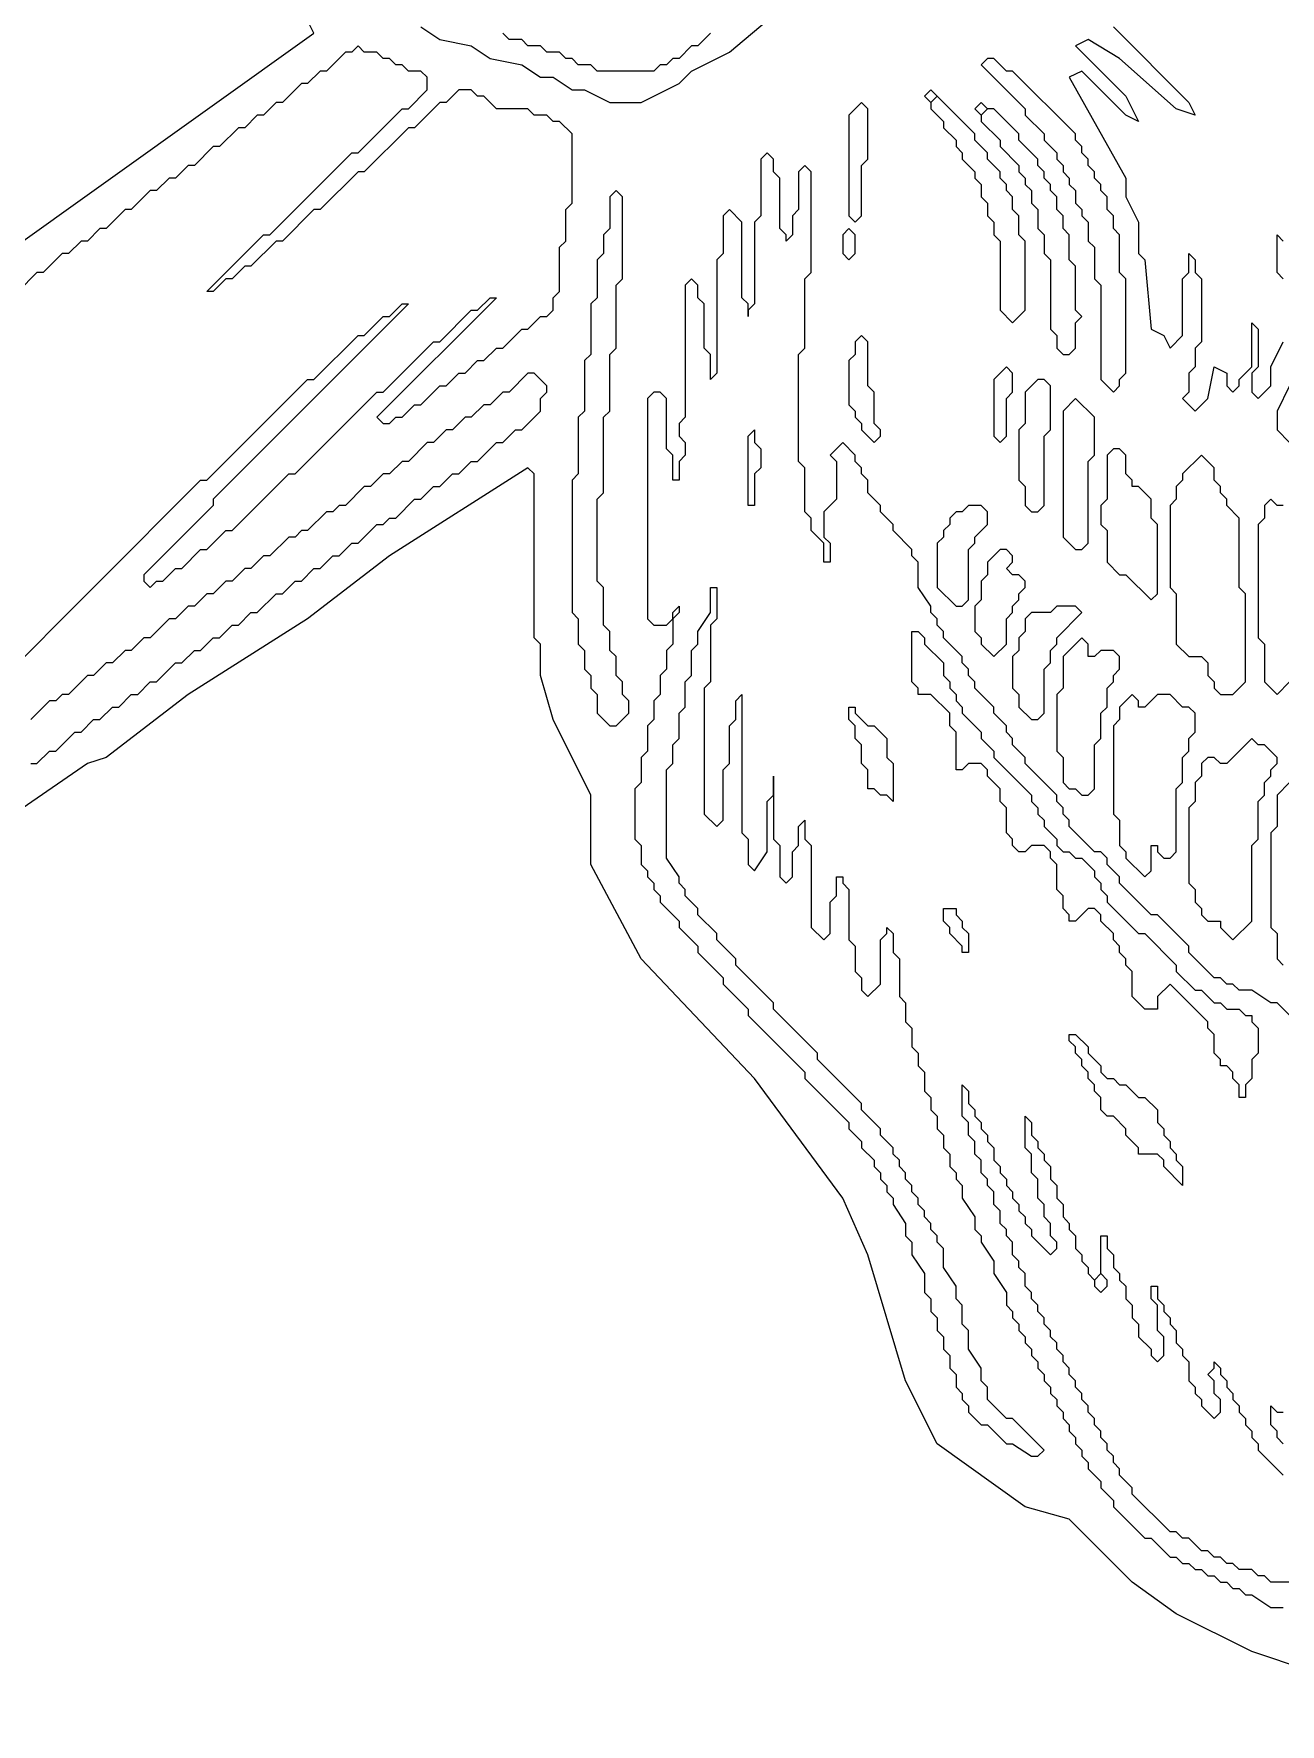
# Model space of a CAD drawing. Header units: millimetres. Extents: x -6 to 6, y -6 to 6.
# Drawn here: x -1.941 to -0.434, y -3.343 to -1.3 of the extents above; entities that cross this region are included whole.
import ezdxf

# ---------------------------------------------------------------- set-up
doc = ezdxf.new("R2010")
doc.units = ezdxf.units.MM
doc.layers.add('body', color=7, linetype='Continuous')
doc.layers.add('engraving', color=7, linetype='Continuous')

msp = doc.modelspace()

# ---------------------------------------------------------------- linework, layer by layer
at = {"layer": 'body'}
msp.add_circle((0, 0), 6, dxfattribs=at)
at = {"layer": 'engraving'}
for points in [[(-3.3607, -2.555), (-1.6023, -1.299), (-1.6099, -1.2838), (-1.6632, -1.2609), (-1.6784, -1.2457), (-1.7698, -1.0478), (-1.7698, -0.9717), (-1.7393, -0.8803), (-1.7393, -0.8423), (-1.785, -0.7357), (-1.8231, -0.6063), (-1.8231, -0.515), (-1.785, -0.3932), (-1.7545, -0.3323), (-1.7545, -0.3018), (-1.785, -0.2257)], [(-1.4729, -1.2914), (-1.4501, -1.3066), (-1.412, -1.3142), (-1.3892, -1.3295), (-1.3511, -1.3371), (-1.3283, -1.3523), (-1.3131, -1.3523), (-1.2902, -1.3675), (-1.275, -1.3675), (-1.2445, -1.3827), (-1.2065, -1.3827), (-1.1608, -1.3599), (-1.1456, -1.3447), (-1.0999, -1.3218), (-1.0543, -1.2838)], [(-1.1228, -1.299), (-1.138, -1.3142), (-1.1456, -1.3142), (-1.1608, -1.3295), (-1.1684, -1.3295), (-1.176, -1.3371), (-1.1837, -1.3371), (-1.1913, -1.3447), (-1.2598, -1.3447), (-1.2674, -1.3371), (-1.2826, -1.3371), (-1.2902, -1.3295), (-1.2978, -1.3295), (-1.3054, -1.3218), (-1.3207, -1.3218), (-1.3283, -1.3142), (-1.3435, -1.3142), (-1.3511, -1.3066), (-1.3663, -1.3066), (-1.374, -1.299)], [(-0.6356, -1.2914), (-0.5443, -1.3827), (-0.5366, -1.398), (-0.5595, -1.3903), (-0.628, -1.3295), (-0.666, -1.3066), (-0.6813, -1.3142), (-0.6204, -1.3751), (-0.6051, -1.4056), (-0.6204, -1.398), (-0.6737, -1.3447), (-0.6889, -1.3523), (-0.6204, -1.4741), (-0.6204, -1.4969), (-0.6051, -1.5274), (-0.6051, -1.5654), (-0.5975, -1.573), (-0.5899, -1.6568), (-0.5747, -1.6644), (-0.5671, -1.6796), (-0.5519, -1.6644), (-0.5519, -1.5959), (-0.5443, -1.5883), (-0.5443, -1.5654), (-0.5366, -1.573), (-0.5366, -1.5883), (-0.529, -1.5959), (-0.529, -1.672), (-0.5366, -1.6796), (-0.5366, -1.7024), (-0.5443, -1.71), (-0.5443, -1.7329), (-0.5519, -1.7405), (-0.5366, -1.7557), (-0.5214, -1.7405), (-0.5138, -1.7024), (-0.4986, -1.71), (-0.4986, -1.7253), (-0.491, -1.7329), (-0.4834, -1.7253), (-0.4834, -1.7177), (-0.4681, -1.7024), (-0.4681, -1.6492), (-0.4605, -1.6568), (-0.4605, -1.7024), (-0.4681, -1.71), (-0.4681, -1.7329), (-0.4605, -1.7405), (-0.4453, -1.7253), (-0.4453, -1.7024), (-0.4301, -1.672)], [(-1.9905, -2.0906), (-1.7393, -1.8394), (-1.7317, -1.8394), (-1.6099, -1.7177), (-1.6023, -1.7177), (-1.549, -1.6644), (-1.5414, -1.6644), (-1.5186, -1.6415), (-1.511, -1.6415), (-1.4957, -1.6263), (-1.4881, -1.6263), (-1.7241, -1.8623), (-1.7241, -1.8699), (-1.8078, -1.9536), (-1.8078, -1.9612), (-1.8002, -1.9689), (-1.7926, -1.9612), (-1.785, -1.9612), (-1.7698, -1.946), (-1.7622, -1.946), (-1.7393, -1.9232), (-1.7317, -1.9232), (-1.7089, -1.9003), (-1.7013, -1.9003), (-1.6328, -1.8318), (-1.6251, -1.8318), (-1.5262, -1.7329), (-1.5186, -1.7329), (-1.4577, -1.672), (-1.4501, -1.672), (-1.412, -1.6339), (-1.4044, -1.6339), (-1.3892, -1.6187), (-1.3816, -1.6187), (-1.5262, -1.7633), (-1.5186, -1.7709), (-1.511, -1.7709), (-1.5034, -1.7633), (-1.4957, -1.7633), (-1.4805, -1.7481), (-1.4729, -1.7481), (-1.4501, -1.7253), (-1.4425, -1.7253), (-1.4272, -1.71), (-1.4196, -1.71), (-1.4044, -1.6948), (-1.3968, -1.6948), (-1.3816, -1.6796), (-1.374, -1.6796), (-1.3511, -1.6568), (-1.3435, -1.6568), (-1.3283, -1.6415), (-1.3207, -1.6415), (-1.3131, -1.6339), (-1.3131, -1.6187), (-1.3054, -1.6111), (-1.3054, -1.5578), (-1.2978, -1.5502), (-1.2978, -1.5121), (-1.2902, -1.5045), (-1.2902, -1.4208), (-1.3054, -1.4056), (-1.3131, -1.4056), (-1.3207, -1.398), (-1.3359, -1.398), (-1.3435, -1.3903), (-1.3816, -1.3903), (-1.3968, -1.3751), (-1.4044, -1.3751), (-1.412, -1.3675), (-1.4272, -1.3675), (-1.4425, -1.3827), (-1.4501, -1.3827), (-1.4805, -1.4132), (-1.4881, -1.4132), (-1.5414, -1.4665), (-1.549, -1.4665), (-1.5947, -1.5121), (-1.6023, -1.5121), (-1.6404, -1.5502), (-1.648, -1.5502), (-1.6784, -1.5806), (-1.686, -1.5806), (-1.7013, -1.5959), (-1.7089, -1.5959), (-1.7241, -1.6111), (-1.7317, -1.6111), (-1.6632, -1.5426), (-1.6556, -1.5426), (-1.5566, -1.4436), (-1.549, -1.4436), (-1.4957, -1.3903), (-1.4881, -1.3903), (-1.4653, -1.3675), (-1.4653, -1.3523), (-1.4729, -1.3447), (-1.4881, -1.3447), (-1.4957, -1.3371), (-1.5034, -1.3371), (-1.511, -1.3295), (-1.5186, -1.3295), (-1.5262, -1.3218), (-1.5414, -1.3218), (-1.549, -1.3142), (-1.5566, -1.3218), (-1.5642, -1.3218), (-1.5871, -1.3447), (-1.5947, -1.3447), (-1.6099, -1.3599), (-1.6175, -1.3599), (-1.6404, -1.3827), (-1.648, -1.3827), (-1.6632, -1.398), (-1.6708, -1.398), (-1.686, -1.4132), (-1.6937, -1.4132), (-1.7165, -1.436), (-1.7241, -1.436), (-1.7469, -1.4589), (-1.7545, -1.4589), (-1.7698, -1.4741), (-1.7774, -1.4741), (-1.7926, -1.4893), (-1.8002, -1.4893), (-1.8231, -1.5121), (-1.8307, -1.5121), (-1.8535, -1.535), (-1.8611, -1.535), (-1.8763, -1.5502), (-1.8839, -1.5502), (-1.8992, -1.5654), (-1.9068, -1.5654), (-1.9296, -1.5883), (-1.9372, -1.5883), (-1.9601, -1.6111)], [(-0.4072, -2.5017), (-0.4377, -2.4712), (-0.4453, -2.4712), (-0.4681, -2.456), (-0.4834, -2.456), (-0.491, -2.4484), (-0.4986, -2.4484), (-0.5062, -2.4408), (-0.5138, -2.4408), (-0.5443, -2.4103), (-0.5443, -2.4027), (-0.5823, -2.3647), (-0.5899, -2.3647), (-0.628, -2.3266), (-0.628, -2.319), (-0.6432, -2.3038), (-0.6432, -2.2962), (-0.6508, -2.2886), (-0.6584, -2.2886), (-0.6889, -2.2581), (-0.6889, -2.2505), (-0.6965, -2.2429), (-0.6965, -2.2353), (-0.7041, -2.2277), (-0.7041, -2.22), (-0.7422, -2.182), (-0.7422, -2.1744), (-0.7574, -2.1591), (-0.7574, -2.1515), (-0.765, -2.1439), (-0.765, -2.1363), (-0.7802, -2.1211), (-0.7802, -2.1135), (-0.8031, -2.0906), (-0.8031, -2.083), (-0.8107, -2.0754), (-0.8107, -2.0678), (-0.8183, -2.0602), (-0.8183, -2.0526), (-0.8411, -2.0297), (-0.8411, -2.0221), (-0.8487, -2.0145), (-0.8487, -2.0069), (-0.8563, -1.9993), (-0.8563, -1.9917), (-0.8716, -1.9689), (-0.8716, -1.9384), (-0.8792, -1.9308), (-0.8792, -1.9232), (-0.902, -1.9003), (-0.902, -1.8927), (-0.9172, -1.8775), (-0.9172, -1.8699), (-0.9325, -1.8547), (-0.9325, -1.8394), (-0.9401, -1.8318), (-0.9401, -1.8242), (-0.9477, -1.8166), (-0.9477, -1.809), (-0.9629, -1.7938), (-0.9781, -1.809), (-0.9705, -1.8166), (-0.9705, -1.8623), (-0.9857, -1.8775), (-0.9857, -1.908), (-0.9781, -1.9156), (-0.9781, -1.9384), (-0.9857, -1.9384), (-0.9857, -1.9156), (-1.001, -1.9003), (-1.001, -1.8851), (-1.0086, -1.8775), (-1.0086, -1.8242), (-1.0162, -1.8166), (-1.0162, -1.6872), (-1.0086, -1.6796), (-1.0086, -1.5959), (-1.001, -1.5883), (-1.001, -1.4665), (-1.0086, -1.4589), (-1.0162, -1.4665), (-1.0162, -1.5121), (-1.0238, -1.5197), (-1.0238, -1.5426), (-1.0314, -1.5502), (-1.0314, -1.5426), (-1.039, -1.535), (-1.039, -1.4741), (-1.0466, -1.4665), (-1.0466, -1.4512), (-1.0543, -1.4436), (-1.0619, -1.4512), (-1.0619, -1.5197), (-1.0695, -1.5274), (-1.0695, -1.6263), (-1.0771, -1.6339), (-1.0771, -1.6415), (-1.0771, -1.6263), (-1.0847, -1.6187), (-1.0847, -1.5274), (-1.0999, -1.5121), (-1.1075, -1.5197), (-1.1075, -1.5654), (-1.1151, -1.573), (-1.1151, -1.71), (-1.1228, -1.7177), (-1.1228, -1.6872), (-1.1304, -1.6796), (-1.1304, -1.6263), (-1.138, -1.6187), (-1.138, -1.6035), (-1.1456, -1.5959), (-1.1532, -1.6035), (-1.1532, -1.7633), (-1.1608, -1.7709), (-1.1608, -1.7862), (-1.1532, -1.7938), (-1.1532, -1.809), (-1.1608, -1.8166), (-1.1608, -1.8394), (-1.1684, -1.8394), (-1.1684, -1.809), (-1.176, -1.8014), (-1.176, -1.7405), (-1.1837, -1.7329), (-1.1913, -1.7329), (-1.1989, -1.7405), (-1.1989, -2.0069), (-1.1913, -2.0145), (-1.176, -2.0145), (-1.1684, -2.0069), (-1.1684, -1.9993), (-1.1608, -1.9917), (-1.1608, -1.9993), (-1.1684, -2.0069), (-1.1684, -2.0374), (-1.176, -2.045), (-1.176, -2.0678), (-1.1837, -2.0754), (-1.1837, -2.0983), (-1.1913, -2.1059), (-1.1913, -2.1287), (-1.1989, -2.1363), (-1.1989, -2.1668), (-1.2065, -2.1744), (-1.2065, -2.2048), (-1.2141, -2.2124), (-1.2141, -2.2733), (-1.2065, -2.2809), (-1.2065, -2.3038), (-1.2065, -2.3038), (-1.1989, -2.3114), (-1.1989, -2.319), (-1.1913, -2.3266), (-1.1913, -2.3342), (-1.1837, -2.3418), (-1.1837, -2.3494), (-1.1608, -2.3723), (-1.1608, -2.3799), (-1.138, -2.4027), (-1.138, -2.4103), (-1.1075, -2.4408), (-1.1075, -2.4484), (-1.0771, -2.4788), (-1.0771, -2.4865), (-1.0086, -2.555), (-1.0086, -2.5626), (-0.9553, -2.6159), (-0.9553, -2.6235), (-0.9401, -2.6387), (-0.9401, -2.6463), (-0.9248, -2.6615), (-0.9248, -2.6691), (-0.9172, -2.6768), (-0.9172, -2.6844), (-0.9096, -2.692), (-0.9096, -2.6996), (-0.902, -2.7072), (-0.902, -2.7148), (-0.8868, -2.7377), (-0.8868, -2.7529), (-0.8792, -2.7605), (-0.8792, -2.7757), (-0.864, -2.7985), (-0.864, -2.8214), (-0.8563, -2.829), (-0.8563, -2.8442), (-0.8487, -2.8518), (-0.8487, -2.8671), (-0.8411, -2.8747), (-0.8411, -2.8899), (-0.8335, -2.8975), (-0.8335, -2.9127), (-0.8259, -2.9203), (-0.8259, -2.9356), (-0.8183, -2.9432), (-0.8183, -2.9508), (-0.8107, -2.9584), (-0.8107, -2.966), (-0.7954, -2.9812), (-0.7878, -2.9812), (-0.765, -3.0041), (-0.7574, -3.0041), (-0.7345, -3.0193), (-0.7269, -3.0193), (-0.7193, -3.0117), (-0.7574, -2.9736), (-0.765, -2.9736), (-0.7878, -2.9508), (-0.7878, -2.9356), (-0.7954, -2.928), (-0.7954, -2.9127), (-0.8107, -2.8899), (-0.8107, -2.8671), (-0.8183, -2.8594), (-0.8183, -2.8366), (-0.8259, -2.829), (-0.8259, -2.8138), (-0.8411, -2.7909), (-0.8411, -2.7681), (-0.8487, -2.7605), (-0.8487, -2.7529), (-0.8563, -2.7453), (-0.8563, -2.7377), (-0.864, -2.73), (-0.864, -2.7224), (-0.8716, -2.7148), (-0.8716, -2.7072), (-0.8792, -2.6996), (-0.8792, -2.692), (-0.8868, -2.6844), (-0.8868, -2.6768), (-0.8944, -2.6691), (-0.8944, -2.6615), (-0.902, -2.6539), (-0.902, -2.6463), (-0.9172, -2.6311), (-0.9172, -2.6235), (-0.9401, -2.6006), (-0.9401, -2.593), (-0.9934, -2.5397), (-0.9934, -2.5321), (-1.0466, -2.4788), (-1.0466, -2.4712), (-1.0923, -2.4256), (-1.0923, -2.418), (-1.1151, -2.3951), (-1.1151, -2.3875), (-1.138, -2.3647), (-1.138, -2.3571), (-1.1532, -2.3418), (-1.1532, -2.3342), (-1.1608, -2.3266), (-1.1608, -2.319), (-1.176, -2.2962), (-1.176, -2.1896), (-1.1684, -2.182), (-1.1684, -2.1591), (-1.1608, -2.1515), (-1.1608, -2.1211), (-1.1532, -2.1135), (-1.1532, -2.083), (-1.1456, -2.0754), (-1.1456, -2.045), (-1.138, -2.0374), (-1.138, -2.0221), (-1.1228, -1.9993), (-1.1228, -1.9689), (-1.1151, -1.9689), (-1.1151, -2.0069), (-1.1228, -2.0145), (-1.1228, -2.083), (-1.1304, -2.0906), (-1.1304, -2.2429), (-1.1151, -2.2581), (-1.1075, -2.2505), (-1.1075, -2.1896), (-1.0999, -2.182), (-1.0999, -2.1363), (-1.0923, -2.1287), (-1.0923, -2.1059), (-1.0847, -2.0983), (-1.0847, -2.2657), (-1.0771, -2.2733), (-1.0771, -2.3038), (-1.0695, -2.3114), (-1.0543, -2.2886), (-1.0543, -2.2277), (-1.0466, -2.22), (-1.0466, -2.1972), (-1.0466, -2.2733), (-1.039, -2.2809), (-1.039, -2.319), (-1.0314, -2.3266), (-1.0238, -2.319), (-1.0238, -2.2886), (-1.0162, -2.2809), (-1.0162, -2.2581), (-1.0086, -2.2505), (-1.0086, -2.2733), (-1.001, -2.2809), (-1.001, -2.3799), (-0.9857, -2.3951), (-0.9781, -2.3875), (-0.9781, -2.3494), (-0.9705, -2.3418), (-0.9705, -2.319), (-0.9629, -2.319), (-0.9629, -2.3266), (-0.9553, -2.3342), (-0.9553, -2.3951), (-0.9477, -2.4027), (-0.9477, -2.4332), (-0.9401, -2.4408), (-0.9401, -2.456), (-0.9325, -2.4636), (-0.9172, -2.4484), (-0.9172, -2.3951), (-0.9096, -2.3875), (-0.9096, -2.3799), (-0.902, -2.3875), (-0.902, -2.4103), (-0.8944, -2.418), (-0.8944, -2.4636), (-0.8868, -2.4712), (-0.8868, -2.4941), (-0.8792, -2.5017), (-0.8792, -2.5245), (-0.8716, -2.5321), (-0.8716, -2.5474), (-0.864, -2.555), (-0.864, -2.5778), (-0.8563, -2.5854), (-0.8563, -2.6006), (-0.8487, -2.6083), (-0.8487, -2.6235), (-0.8411, -2.6311), (-0.8411, -2.6463), (-0.8335, -2.6539), (-0.8335, -2.6691), (-0.8259, -2.6768), (-0.8259, -2.6844), (-0.8183, -2.692), (-0.8183, -2.7072), (-0.8031, -2.73), (-0.8031, -2.7453), (-0.7954, -2.7529), (-0.7954, -2.7605), (-0.7802, -2.7833), (-0.7802, -2.7985), (-0.765, -2.8214), (-0.765, -2.8366), (-0.7574, -2.8442), (-0.7574, -2.8518), (-0.7498, -2.8594), (-0.7498, -2.8671), (-0.7422, -2.8747), (-0.7422, -2.8823), (-0.7345, -2.8899), (-0.7345, -2.8975), (-0.7269, -2.9051), (-0.7269, -2.9127), (-0.7193, -2.9203), (-0.7193, -2.928), (-0.7117, -2.9356), (-0.7117, -2.9432), (-0.7041, -2.9508), (-0.7041, -2.9584), (-0.6965, -2.966), (-0.6965, -2.9736), (-0.6889, -2.9812), (-0.6889, -2.9888), (-0.6813, -2.9965), (-0.6813, -3.0041), (-0.6737, -3.0117), (-0.6737, -3.0193), (-0.666, -3.0269), (-0.666, -3.0345), (-0.6508, -3.0497), (-0.6508, -3.0574), (-0.6356, -3.0726), (-0.6356, -3.0802), (-0.5975, -3.1183), (-0.5899, -3.1183), (-0.5671, -3.1411), (-0.5595, -3.1411), (-0.5519, -3.1487), (-0.5443, -3.1487), (-0.5366, -3.1563), (-0.529, -3.1563), (-0.5214, -3.1639), (-0.5138, -3.1639), (-0.5062, -3.1715), (-0.4986, -3.1715), (-0.491, -3.1791), (-0.4834, -3.1791), (-0.4757, -3.1868), (-0.4681, -3.1868), (-0.4453, -3.202), (-0.4301, -3.202)], [(-0.4301, -1.5959), (-0.4377, -1.5883), (-0.4377, -1.5426), (-0.4301, -1.5502)], [(-1.9448, -2.182), (-1.9372, -2.182), (-1.922, -2.1668), (-1.9144, -2.1668), (-1.8916, -2.1439), (-1.8839, -2.1439), (-1.8687, -2.1287), (-1.8611, -2.1287), (-1.8459, -2.1135), (-1.8383, -2.1135), (-1.8231, -2.0983), (-1.8154, -2.0983), (-1.8002, -2.083), (-1.7926, -2.083), (-1.7698, -2.0602), (-1.7622, -2.0602), (-1.7469, -2.045), (-1.7393, -2.045), (-1.7241, -2.0297), (-1.7165, -2.0297), (-1.7013, -2.0145), (-1.6937, -2.0145), (-1.6784, -1.9993), (-1.6708, -1.9993), (-1.648, -1.9765), (-1.6404, -1.9765), (-1.6251, -1.9612), (-1.6175, -1.9612), (-1.6023, -1.946), (-1.5947, -1.946), (-1.5795, -1.9308), (-1.5719, -1.9308), (-1.5566, -1.9156), (-1.549, -1.9156), (-1.5262, -1.8927), (-1.5186, -1.8927), (-1.511, -1.8851), (-1.5034, -1.8851), (-1.4805, -1.8623), (-1.4729, -1.8623), (-1.4577, -1.8471), (-1.4501, -1.8471), (-1.4348, -1.8318), (-1.4272, -1.8318), (-1.412, -1.8166), (-1.4044, -1.8166), (-1.3816, -1.7938), (-1.374, -1.7938), (-1.3587, -1.7786), (-1.3511, -1.7786), (-1.3283, -1.7557), (-1.3283, -1.7405), (-1.3207, -1.7329), (-1.3207, -1.7253), (-1.3359, -1.71), (-1.3435, -1.71), (-1.3663, -1.7329), (-1.374, -1.7329), (-1.3892, -1.7481), (-1.3968, -1.7481), (-1.412, -1.7633), (-1.4196, -1.7633), (-1.4348, -1.7786), (-1.4425, -1.7786), (-1.4577, -1.7938), (-1.4653, -1.7938), (-1.4881, -1.8166), (-1.4957, -1.8166), (-1.511, -1.8318), (-1.5186, -1.8318), (-1.5338, -1.8471), (-1.5414, -1.8471), (-1.5642, -1.8699), (-1.5719, -1.8699), (-1.5795, -1.8775), (-1.5871, -1.8775), (-1.6099, -1.9003), (-1.6175, -1.9003), (-1.6251, -1.908), (-1.6328, -1.908), (-1.6556, -1.9308), (-1.6632, -1.9308), (-1.6784, -1.946), (-1.686, -1.946), (-1.7013, -1.9612), (-1.7089, -1.9612), (-1.7241, -1.9765), (-1.7317, -1.9765), (-1.7469, -1.9917), (-1.7545, -1.9917), (-1.7698, -2.0069), (-1.7774, -2.0069), (-1.8002, -2.0297), (-1.8078, -2.0297), (-1.8231, -2.045), (-1.8307, -2.045), (-1.8459, -2.0602), (-1.8535, -2.0602), (-1.8687, -2.0754), (-1.8763, -2.0754), (-1.8992, -2.0983), (-1.9068, -2.0983), (-1.9144, -2.1059), (-1.922, -2.1059), (-1.9448, -2.1287)], [(-0.4225, -1.7253), (-0.4377, -1.7557), (-0.4377, -1.7786), (-0.4225, -1.7938)], [(-0.3996, -3.2781), (-0.4681, -3.2553), (-0.5595, -3.2096), (-0.6128, -3.1715), (-0.6889, -3.0954), (-0.7422, -3.0802), (-0.8487, -3.0041), (-0.8868, -2.928), (-0.9325, -2.7757), (-0.9629, -2.7072), (-1.0695, -2.5626), (-1.2065, -2.418), (-1.2674, -2.3038), (-1.2674, -2.22), (-1.3131, -2.1287), (-1.3283, -2.0754), (-1.3283, -2.0374), (-1.3359, -2.0297), (-1.3359, -1.8318), (-1.3435, -1.8242), (-1.511, -1.9308), (-1.6099, -2.0069), (-1.7545, -2.0983), (-1.8535, -2.1744), (-1.8763, -2.182), (-3.0486, -2.9888)], [(-0.4301, -1.8699), (-0.4377, -1.8699), (-0.4453, -1.8623), (-0.4529, -1.8699), (-0.4529, -1.8851), (-0.4605, -1.8927), (-0.4605, -2.0297), (-0.4529, -2.0374), (-0.4529, -2.083), (-0.4377, -2.0983), (-0.4225, -2.083)], [(-0.4225, -2.2048), (-0.4377, -2.22), (-0.4377, -2.2581), (-0.4453, -2.2657), (-0.4453, -2.3799), (-0.4377, -2.3875), (-0.4377, -2.418), (-0.4301, -2.4256)], [(-0.4225, -3.1715), (-0.4453, -3.1715), (-0.4529, -3.1639), (-0.4605, -3.1639), (-0.4681, -3.1563), (-0.4834, -3.1563), (-0.491, -3.1487), (-0.4986, -3.1487), (-0.5062, -3.1411), (-0.5138, -3.1411), (-0.5214, -3.1335), (-0.529, -3.1335), (-0.5443, -3.1183), (-0.5519, -3.1183), (-0.5595, -3.1106), (-0.5671, -3.1106), (-0.6128, -3.065), (-0.6128, -3.0574), (-0.628, -3.0421), (-0.628, -3.0345), (-0.6356, -3.0269), (-0.6356, -3.0193), (-0.6432, -3.0117), (-0.6432, -3.0041), (-0.6508, -2.9965), (-0.6508, -2.9888), (-0.6584, -2.9812), (-0.6584, -2.9736), (-0.666, -2.966), (-0.666, -2.9584), (-0.6737, -2.9508), (-0.6737, -2.9432), (-0.6813, -2.9356), (-0.6813, -2.928), (-0.6889, -2.9203), (-0.6889, -2.9127), (-0.6965, -2.9051), (-0.6965, -2.8975), (-0.7041, -2.8899), (-0.7041, -2.8823), (-0.7117, -2.8747), (-0.7117, -2.8671), (-0.7193, -2.8594), (-0.7193, -2.8518), (-0.7269, -2.8442), (-0.7269, -2.8366), (-0.7345, -2.829), (-0.7345, -2.8214), (-0.7422, -2.8138), (-0.7422, -2.7985), (-0.7498, -2.7909), (-0.7498, -2.7833), (-0.7574, -2.7757), (-0.7574, -2.7605), (-0.765, -2.7529), (-0.765, -2.7453), (-0.7726, -2.7377), (-0.7726, -2.7224), (-0.7802, -2.7148), (-0.7802, -2.6996), (-0.7878, -2.692), (-0.7878, -2.6844), (-0.7954, -2.6768), (-0.7954, -2.6615), (-0.8031, -2.6539), (-0.8031, -2.6387), (-0.8107, -2.6311), (-0.8107, -2.6159), (-0.8183, -2.6083), (-0.8183, -2.6083), (-0.8183, -2.5702), (-0.8107, -2.5778), (-0.8107, -2.593), (-0.8031, -2.6006), (-0.8031, -2.6083), (-0.7954, -2.6159), (-0.7954, -2.6235), (-0.7878, -2.6311), (-0.7878, -2.6387), (-0.7802, -2.6463), (-0.7802, -2.6615), (-0.7726, -2.6691), (-0.7726, -2.6768), (-0.765, -2.6844), (-0.765, -2.692), (-0.7574, -2.6996), (-0.7574, -2.7072), (-0.7498, -2.7148), (-0.7498, -2.7224), (-0.7422, -2.73), (-0.7422, -2.7377), (-0.7345, -2.7453), (-0.7345, -2.7529), (-0.7117, -2.7757), (-0.7041, -2.7681), (-0.7041, -2.7605), (-0.7117, -2.7529), (-0.7117, -2.7377), (-0.7193, -2.73), (-0.7193, -2.7148), (-0.7269, -2.7072), (-0.7269, -2.6844), (-0.7345, -2.6768), (-0.7345, -2.6539), (-0.7422, -2.6463), (-0.7422, -2.6083), (-0.7345, -2.6159), (-0.7345, -2.6311), (-0.7269, -2.6387), (-0.7269, -2.6463), (-0.7193, -2.6539), (-0.7193, -2.6615), (-0.7117, -2.6691), (-0.7117, -2.6844), (-0.7041, -2.692), (-0.7041, -2.7072), (-0.6965, -2.7148), (-0.6965, -2.73), (-0.6889, -2.7377), (-0.6889, -2.7453), (-0.6813, -2.7529), (-0.6813, -2.7681), (-0.6737, -2.7757), (-0.6737, -2.7833), (-0.666, -2.7909), (-0.666, -2.7985), (-0.6584, -2.8062), (-0.6508, -2.7985), (-0.6508, -2.7529), (-0.6432, -2.7529), (-0.6432, -2.7681), (-0.6356, -2.7757), (-0.6356, -2.7909), (-0.628, -2.7985), (-0.628, -2.8062), (-0.6204, -2.8138), (-0.6204, -2.829), (-0.6128, -2.8366), (-0.6128, -2.8518), (-0.6051, -2.8594), (-0.6051, -2.8747), (-0.5899, -2.8899), (-0.5899, -2.8975), (-0.5823, -2.9051), (-0.5747, -2.8975), (-0.5747, -2.8747), (-0.5823, -2.8671), (-0.5823, -2.8366), (-0.5899, -2.829), (-0.5899, -2.8138), (-0.5823, -2.8138), (-0.5823, -2.829), (-0.5747, -2.8366), (-0.5747, -2.8442), (-0.5671, -2.8518), (-0.5671, -2.8594), (-0.5595, -2.8671), (-0.5595, -2.8823), (-0.5519, -2.8899), (-0.5519, -2.8975), (-0.5443, -2.9051), (-0.5443, -2.928), (-0.5366, -2.9356), (-0.5366, -2.9432), (-0.529, -2.9508), (-0.529, -2.9584), (-0.5138, -2.9736), (-0.5062, -2.966), (-0.5062, -2.9508), (-0.5138, -2.9432), (-0.5138, -2.928), (-0.5214, -2.9203), (-0.5138, -2.9127), (-0.5138, -2.9051), (-0.5062, -2.9127), (-0.5062, -2.9203), (-0.4986, -2.928), (-0.4986, -2.9356), (-0.491, -2.9432), (-0.491, -2.9508), (-0.4834, -2.9584), (-0.4834, -2.966), (-0.4757, -2.9736), (-0.4757, -2.9812), (-0.4681, -2.9888), (-0.4681, -2.9965), (-0.4605, -3.0041), (-0.4605, -3.0117), (-0.4301, -3.0421)], [(-0.4301, -3.0041), (-0.4377, -2.9965), (-0.4377, -2.9888), (-0.4453, -2.9812), (-0.4453, -2.9584), (-0.4377, -2.966), (-0.4301, -2.966)]]:
    msp.add_lwpolyline(points, dxfattribs=at)
for points in [[(-0.6356, -1.7329), (-0.628, -1.7253), (-0.628, -1.7177), (-0.6204, -1.71), (-0.6204, -1.5959), (-0.628, -1.5883), (-0.628, -1.5426), (-0.6356, -1.535), (-0.6356, -1.5197), (-0.6432, -1.5121), (-0.6432, -1.4969), (-0.6508, -1.4893), (-0.6508, -1.4817), (-0.6584, -1.4741), (-0.6584, -1.4665), (-0.666, -1.4589), (-0.666, -1.4512), (-0.6737, -1.4436), (-0.6737, -1.436), (-0.6813, -1.4284), (-0.6813, -1.4208), (-0.7574, -1.3447), (-0.765, -1.3447), (-0.7802, -1.3295), (-0.7878, -1.3295), (-0.7954, -1.3371), (-0.7422, -1.3903), (-0.7422, -1.398), (-0.7193, -1.4208), (-0.7193, -1.4284), (-0.7041, -1.4436), (-0.7041, -1.4512), (-0.6965, -1.4589), (-0.6965, -1.4665), (-0.6889, -1.4741), (-0.6889, -1.4817), (-0.6813, -1.4893), (-0.6813, -1.5045), (-0.6737, -1.5121), (-0.6737, -1.5197), (-0.666, -1.5274), (-0.666, -1.5502), (-0.6584, -1.5578), (-0.6584, -1.5959), (-0.6508, -1.6035), (-0.6508, -1.7177), (-0.6356, -1.7329)], [(-0.864, -1.3751), (-0.8563, -1.3827), (-0.8487, -1.3751), (-0.8563, -1.3675), (-0.864, -1.3751)], [(-0.9477, -1.5274), (-0.9401, -1.5197), (-0.9401, -1.4589), (-0.9325, -1.4512), (-0.9325, -1.3903), (-0.9401, -1.3827), (-0.9553, -1.398), (-0.9553, -1.5197), (-0.9477, -1.5274)], [(-0.7574, -1.6492), (-0.7422, -1.6339), (-0.7422, -1.5502), (-0.7498, -1.5426), (-0.7498, -1.5197), (-0.7574, -1.5121), (-0.7574, -1.4969), (-0.765, -1.4893), (-0.765, -1.4817), (-0.7726, -1.4741), (-0.7726, -1.4665), (-0.7878, -1.4512), (-0.7878, -1.4436), (-0.8031, -1.4284), (-0.8031, -1.4208), (-0.8487, -1.3751), (-0.8563, -1.3827), (-0.8563, -1.3903), (-0.8411, -1.4056), (-0.8411, -1.4132), (-0.8259, -1.4284), (-0.8259, -1.436), (-0.8183, -1.4436), (-0.8183, -1.4512), (-0.8031, -1.4665), (-0.8031, -1.4741), (-0.7954, -1.4817), (-0.7954, -1.4969), (-0.7878, -1.5045), (-0.7878, -1.5197), (-0.7802, -1.5274), (-0.7802, -1.5426), (-0.7726, -1.5502), (-0.7726, -1.6339), (-0.7574, -1.6492)], [(-0.8031, -1.3903), (-0.7954, -1.398), (-0.7878, -1.3903), (-0.7954, -1.3827), (-0.8031, -1.3903)], [(-0.6889, -1.6872), (-0.6813, -1.6796), (-0.6813, -1.6492), (-0.6737, -1.6415), (-0.6813, -1.6339), (-0.6813, -1.5806), (-0.6889, -1.573), (-0.6889, -1.5426), (-0.6965, -1.535), (-0.6965, -1.5197), (-0.7041, -1.5121), (-0.7041, -1.4969), (-0.7117, -1.4893), (-0.7117, -1.4817), (-0.7193, -1.4741), (-0.7193, -1.4665), (-0.7269, -1.4589), (-0.7269, -1.4512), (-0.7498, -1.4284), (-0.7498, -1.4208), (-0.7802, -1.3903), (-0.7878, -1.3903), (-0.7954, -1.398), (-0.7954, -1.4056), (-0.7726, -1.4284), (-0.7726, -1.436), (-0.7498, -1.4589), (-0.7498, -1.4665), (-0.7422, -1.4741), (-0.7422, -1.4817), (-0.7345, -1.4893), (-0.7345, -1.5045), (-0.7269, -1.5121), (-0.7269, -1.535), (-0.7193, -1.5426), (-0.7193, -1.5654), (-0.7117, -1.573), (-0.7117, -1.6568), (-0.7041, -1.6644), (-0.7041, -1.6796), (-0.6965, -1.6872), (-0.6889, -1.6872)], [(-1.2445, -2.1363), (-1.2369, -2.1363), (-1.2217, -2.1211), (-1.2217, -2.1059), (-1.2293, -2.0983), (-1.2293, -2.083), (-1.2369, -2.0754), (-1.2369, -2.0526), (-1.2445, -2.045), (-1.2445, -2.0221), (-1.2522, -2.0145), (-1.2522, -1.9689), (-1.2598, -1.9612), (-1.2598, -1.8623), (-1.2522, -1.8547), (-1.2522, -1.7633), (-1.2445, -1.7557), (-1.2445, -1.6872), (-1.2369, -1.6796), (-1.2369, -1.6035), (-1.2293, -1.5959), (-1.2293, -1.4969), (-1.2369, -1.4893), (-1.2445, -1.4969), (-1.2445, -1.535), (-1.2522, -1.5426), (-1.2522, -1.5654), (-1.2598, -1.573), (-1.2598, -1.6187), (-1.2674, -1.6263), (-1.2674, -1.6872), (-1.275, -1.6948), (-1.275, -1.7557), (-1.2826, -1.7633), (-1.2826, -1.8318), (-1.2902, -1.8394), (-1.2902, -1.9993), (-1.2826, -2.0069), (-1.2826, -2.0374), (-1.275, -2.045), (-1.275, -2.0678), (-1.2674, -2.0754), (-1.2674, -2.0906), (-1.2598, -2.0983), (-1.2598, -2.1211), (-1.2445, -2.1363)], [(-0.9553, -1.573), (-0.9477, -1.5654), (-0.9477, -1.5426), (-0.9553, -1.535), (-0.9629, -1.5426), (-0.9629, -1.5654), (-0.9553, -1.573)], [(-0.9248, -1.7938), (-0.9172, -1.7862), (-0.9172, -1.7786), (-0.9248, -1.7709), (-0.9248, -1.7329), (-0.9325, -1.7253), (-0.9325, -1.672), (-0.9401, -1.6644), (-0.9477, -1.672), (-0.9477, -1.6872), (-0.9553, -1.6948), (-0.9553, -1.7481), (-0.9477, -1.7557), (-0.9477, -1.7633), (-0.9401, -1.7709), (-0.9401, -1.7786), (-0.9248, -1.7938)], [(-0.7726, -1.7938), (-0.765, -1.7862), (-0.765, -1.7405), (-0.7574, -1.7329), (-0.7574, -1.71), (-0.765, -1.7024), (-0.7802, -1.7177), (-0.7802, -1.7862), (-0.7726, -1.7938)], [(-0.7345, -1.8775), (-0.7269, -1.8775), (-0.7193, -1.8699), (-0.7193, -1.7862), (-0.7117, -1.7786), (-0.7117, -1.7253), (-0.7193, -1.7177), (-0.7269, -1.7177), (-0.7422, -1.7329), (-0.7422, -1.7709), (-0.7498, -1.7786), (-0.7498, -1.8394), (-0.7422, -1.8471), (-0.7422, -1.8699), (-0.7345, -1.8775)], [(-0.6737, -1.9232), (-0.666, -1.9156), (-0.666, -1.8166), (-0.6584, -1.809), (-0.6584, -1.7633), (-0.6813, -1.7405), (-0.6965, -1.7557), (-0.6965, -1.908), (-0.6813, -1.9232), (-0.6737, -1.9232)], [(-1.0771, -1.8699), (-1.0771, -1.7862), (-1.0695, -1.7786), (-1.0695, -1.7938), (-1.0619, -1.8014), (-1.0619, -1.8242), (-1.0695, -1.8318), (-1.0695, -1.8699), (-1.0771, -1.8699)], [(-0.5899, -1.9841), (-0.5823, -1.9765), (-0.5823, -1.8927), (-0.5899, -1.8851), (-0.5899, -1.8623), (-0.6051, -1.8471), (-0.6128, -1.8471), (-0.6128, -1.8394), (-0.6204, -1.8318), (-0.6204, -1.809), (-0.628, -1.8014), (-0.6356, -1.8014), (-0.6432, -1.809), (-0.6432, -1.8623), (-0.6508, -1.8699), (-0.6508, -1.8927), (-0.6432, -1.9003), (-0.6432, -1.9384), (-0.628, -1.9536), (-0.6204, -1.9536), (-0.5899, -1.9841)], [(-0.491, -2.0983), (-0.4757, -2.083), (-0.4757, -1.9765), (-0.4834, -1.9689), (-0.4834, -1.8851), (-0.4986, -1.8699), (-0.4986, -1.8623), (-0.5062, -1.8547), (-0.5062, -1.8471), (-0.5138, -1.8394), (-0.5138, -1.8242), (-0.529, -1.809), (-0.5519, -1.8318), (-0.5519, -1.8394), (-0.5595, -1.8471), (-0.5595, -1.8623), (-0.5671, -1.8699), (-0.5671, -1.9689), (-0.5595, -1.9765), (-0.5595, -2.0374), (-0.5443, -2.0526), (-0.529, -2.0526), (-0.5214, -2.0602), (-0.5214, -2.0754), (-0.5138, -2.083), (-0.5138, -2.0906), (-0.5062, -2.0983), (-0.491, -2.0983)], [(-0.8259, -1.9917), (-0.8183, -1.9917), (-0.8107, -1.9841), (-0.8107, -1.9232), (-0.8031, -1.9156), (-0.8031, -1.908), (-0.7878, -1.8927), (-0.7878, -1.8775), (-0.7954, -1.8699), (-0.8107, -1.8699), (-0.8183, -1.8775), (-0.8259, -1.8775), (-0.8335, -1.8851), (-0.8335, -1.8927), (-0.8411, -1.9003), (-0.8411, -1.908), (-0.8487, -1.9156), (-0.8487, -1.9689), (-0.8259, -1.9917)], [(-0.7802, -2.0526), (-0.765, -2.0374), (-0.765, -2.0069), (-0.7574, -1.9993), (-0.7574, -1.9917), (-0.7498, -1.9841), (-0.7498, -1.9765), (-0.7422, -1.9689), (-0.7422, -1.9612), (-0.7498, -1.9536), (-0.7574, -1.9536), (-0.765, -1.946), (-0.7574, -1.9384), (-0.7574, -1.9308), (-0.765, -1.9232), (-0.7726, -1.9232), (-0.7878, -1.9384), (-0.7878, -1.9536), (-0.7954, -1.9612), (-0.7954, -1.9841), (-0.8031, -1.9917), (-0.8031, -2.0221), (-0.7954, -2.0297), (-0.7954, -2.0374), (-0.7802, -2.0526)], [(-0.7345, -2.1287), (-0.7269, -2.1287), (-0.7193, -2.1211), (-0.7193, -2.0678), (-0.7117, -2.0602), (-0.7117, -2.045), (-0.7041, -2.0374), (-0.7041, -2.0297), (-0.6737, -1.9993), (-0.6813, -1.9917), (-0.7041, -1.9917), (-0.7117, -1.9993), (-0.7345, -1.9993), (-0.7422, -2.0069), (-0.7422, -2.0221), (-0.7498, -2.0297), (-0.7498, -2.045), (-0.7574, -2.0526), (-0.7574, -2.0906), (-0.7498, -2.0983), (-0.7498, -2.1135), (-0.7345, -2.1287)], [(-0.4757, -2.5854), (-0.4834, -2.5854), (-0.4834, -2.5702), (-0.491, -2.5626), (-0.491, -2.555), (-0.4986, -2.5474), (-0.5062, -2.5474), (-0.5062, -2.5397), (-0.5138, -2.5321), (-0.5138, -2.5093), (-0.5214, -2.5017), (-0.5214, -2.4941), (-0.5671, -2.4484), (-0.5823, -2.4636), (-0.5823, -2.4788), (-0.5975, -2.4788), (-0.6128, -2.4636), (-0.6128, -2.4332), (-0.6204, -2.4256), (-0.6204, -2.418), (-0.628, -2.4103), (-0.628, -2.4027), (-0.6356, -2.3951), (-0.6356, -2.3875), (-0.6508, -2.3723), (-0.6508, -2.3647), (-0.6584, -2.3571), (-0.666, -2.3571), (-0.6813, -2.3723), (-0.6889, -2.3723), (-0.6889, -2.3647), (-0.6965, -2.3571), (-0.6965, -2.3418), (-0.7041, -2.3342), (-0.7041, -2.3038), (-0.7117, -2.2962), (-0.7117, -2.2886), (-0.7193, -2.2809), (-0.7345, -2.2809), (-0.7422, -2.2886), (-0.7498, -2.2886), (-0.7574, -2.2809), (-0.7574, -2.2733), (-0.765, -2.2657), (-0.765, -2.2353), (-0.7726, -2.2277), (-0.7726, -2.2124), (-0.7878, -2.1972), (-0.7878, -2.1896), (-0.7954, -2.182), (-0.8107, -2.182), (-0.8183, -2.1896), (-0.8259, -2.1896), (-0.8259, -2.1439), (-0.8335, -2.1363), (-0.8335, -2.1211), (-0.8563, -2.0983), (-0.8716, -2.0983), (-0.8716, -2.0906), (-0.8792, -2.083), (-0.8792, -2.0221), (-0.8716, -2.0221), (-0.864, -2.0297), (-0.864, -2.0374), (-0.8411, -2.0602), (-0.8411, -2.0754), (-0.8335, -2.083), (-0.8335, -2.0906), (-0.8259, -2.0983), (-0.8259, -2.1059), (-0.8183, -2.1135), (-0.8183, -2.1211), (-0.7954, -2.1439), (-0.7954, -2.1515), (-0.7802, -2.1668), (-0.7802, -2.1744), (-0.7345, -2.22), (-0.7345, -2.2277), (-0.7269, -2.2353), (-0.7269, -2.2429), (-0.7193, -2.2505), (-0.7193, -2.2581), (-0.7041, -2.2733), (-0.7041, -2.2809), (-0.6965, -2.2886), (-0.6889, -2.2886), (-0.6813, -2.2962), (-0.6737, -2.2962), (-0.6584, -2.3114), (-0.6584, -2.319), (-0.6508, -2.3266), (-0.6508, -2.3342), (-0.6432, -2.3418), (-0.6432, -2.3494), (-0.6051, -2.3875), (-0.5975, -2.3875), (-0.5595, -2.4256), (-0.5595, -2.4332), (-0.5366, -2.456), (-0.529, -2.456), (-0.5138, -2.4712), (-0.5062, -2.4712), (-0.4986, -2.4788), (-0.4834, -2.4788), (-0.4757, -2.4865), (-0.4681, -2.4865), (-0.4681, -2.4941), (-0.4605, -2.5017), (-0.4605, -2.5321), (-0.4681, -2.5397), (-0.4681, -2.5626), (-0.4757, -2.5702), (-0.4757, -2.5854)], [(-0.666, -2.22), (-0.6584, -2.2124), (-0.6584, -2.1591), (-0.6508, -2.1515), (-0.6508, -2.1211), (-0.6432, -2.1135), (-0.6432, -2.0906), (-0.6356, -2.083), (-0.6356, -2.0754), (-0.628, -2.0678), (-0.628, -2.0526), (-0.6356, -2.045), (-0.6508, -2.045), (-0.6584, -2.0526), (-0.666, -2.0526), (-0.666, -2.0374), (-0.6737, -2.0297), (-0.6965, -2.0526), (-0.6965, -2.0906), (-0.7041, -2.0983), (-0.7041, -2.1668), (-0.6965, -2.1744), (-0.6965, -2.2048), (-0.6889, -2.2124), (-0.6813, -2.2124), (-0.6737, -2.22), (-0.666, -2.22)], [(-0.5975, -2.319), (-0.5899, -2.3114), (-0.5899, -2.2809), (-0.5823, -2.2809), (-0.5823, -2.2886), (-0.5747, -2.2962), (-0.5671, -2.2962), (-0.5595, -2.2886), (-0.5595, -2.2124), (-0.5519, -2.2048), (-0.5519, -2.1744), (-0.5443, -2.1668), (-0.5443, -2.1515), (-0.5366, -2.1439), (-0.5366, -2.1211), (-0.5443, -2.1135), (-0.5519, -2.1135), (-0.5671, -2.0983), (-0.5823, -2.0983), (-0.5975, -2.1135), (-0.6051, -2.1135), (-0.6051, -2.1059), (-0.6128, -2.0983), (-0.628, -2.1135), (-0.628, -2.1287), (-0.6356, -2.1363), (-0.6356, -2.2429), (-0.628, -2.2505), (-0.628, -2.2809), (-0.6204, -2.2886), (-0.6204, -2.2962), (-0.5975, -2.319)], [(-0.902, -2.2277), (-0.9096, -2.22), (-0.9172, -2.22), (-0.9248, -2.2124), (-0.9325, -2.2124), (-0.9325, -2.1896), (-0.9401, -2.182), (-0.9401, -2.1591), (-0.9477, -2.1515), (-0.9477, -2.1363), (-0.9553, -2.1287), (-0.9553, -2.1135), (-0.9477, -2.1135), (-0.9477, -2.1211), (-0.9325, -2.1363), (-0.9248, -2.1363), (-0.9096, -2.1515), (-0.9096, -2.1744), (-0.902, -2.182), (-0.902, -2.2277)], [(-0.491, -2.3951), (-0.4681, -2.3723), (-0.4681, -2.2809), (-0.4605, -2.2733), (-0.4605, -2.2277), (-0.4529, -2.22), (-0.4529, -2.2048), (-0.4453, -2.1972), (-0.4453, -2.1896), (-0.4377, -2.182), (-0.4377, -2.1744), (-0.4529, -2.1591), (-0.4605, -2.1591), (-0.4681, -2.1515), (-0.4986, -2.182), (-0.5062, -2.182), (-0.5138, -2.1744), (-0.5214, -2.1744), (-0.529, -2.182), (-0.529, -2.1972), (-0.5366, -2.2048), (-0.5366, -2.2277), (-0.5443, -2.2353), (-0.5443, -2.3266), (-0.5366, -2.3342), (-0.5366, -2.3494), (-0.529, -2.3571), (-0.529, -2.3647), (-0.5214, -2.3723), (-0.5062, -2.3723), (-0.5062, -2.3799), (-0.491, -2.3951)], [(-0.8107, -2.4103), (-0.8183, -2.4103), (-0.8183, -2.4027), (-0.8335, -2.3875), (-0.8335, -2.3799), (-0.8411, -2.3723), (-0.8411, -2.3571), (-0.8259, -2.3571), (-0.8259, -2.3647), (-0.8183, -2.3723), (-0.8183, -2.3799), (-0.8107, -2.3875), (-0.8107, -2.4103)], [(-0.5519, -2.692), (-0.5747, -2.6691), (-0.5747, -2.6615), (-0.5823, -2.6539), (-0.6051, -2.6539), (-0.6051, -2.6463), (-0.6204, -2.6311), (-0.6204, -2.6235), (-0.6356, -2.6083), (-0.6432, -2.6083), (-0.6508, -2.6006), (-0.6508, -2.5854), (-0.6584, -2.5778), (-0.6584, -2.5702), (-0.666, -2.5626), (-0.666, -2.555), (-0.6737, -2.5474), (-0.6737, -2.5397), (-0.6813, -2.5321), (-0.6813, -2.5245), (-0.6889, -2.5169), (-0.6889, -2.5093), (-0.6813, -2.5093), (-0.666, -2.5245), (-0.666, -2.5321), (-0.6508, -2.5474), (-0.6508, -2.555), (-0.6432, -2.5626), (-0.6356, -2.5626), (-0.628, -2.5702), (-0.6204, -2.5702), (-0.6051, -2.5854), (-0.5975, -2.5854), (-0.5823, -2.6006), (-0.5823, -2.6159), (-0.5747, -2.6235), (-0.5747, -2.6311), (-0.5671, -2.6387), (-0.5671, -2.6463), (-0.5595, -2.6539), (-0.5595, -2.6615), (-0.5519, -2.6691), (-0.5519, -2.692)], [(-0.6584, -2.8138), (-0.6508, -2.8214), (-0.6432, -2.8138), (-0.6432, -2.8062), (-0.6508, -2.7985), (-0.6584, -2.8062), (-0.6584, -2.8138)]]:
    msp.add_lwpolyline(points, close=True, dxfattribs=at)

doc.saveas('drawing.dxf')
